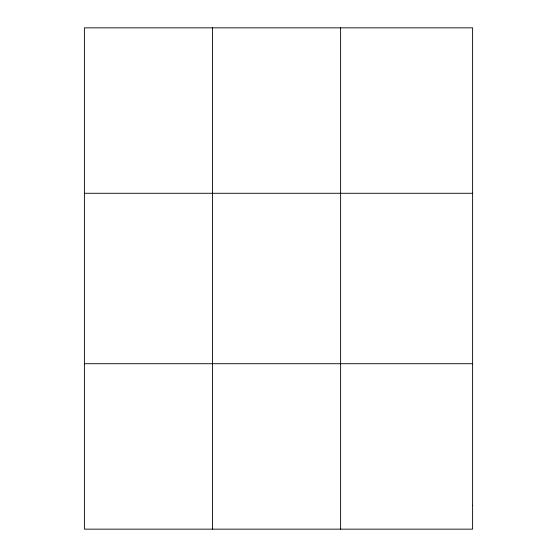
<?xml version="1.0" encoding="UTF-8"?>
<svg xmlns="http://www.w3.org/2000/svg" width="557" height="557" viewBox="0 0 557 557"><rect width="100%" height="100%" fill="white"/><g stroke="black" fill="none" stroke-linecap="round" stroke-linejoin="round"><path stroke-width="0.84" d="M212.502 27.85L212.502 529.15M340.612 27.85L340.612 529.15M84.392 193.279L472.608 193.279M84.392 363.721L472.608 363.721M472.608 505.519L472.608 529.15L84.392 529.15L84.392 27.85L472.608 27.85L472.608 505.519"/></g></svg>
